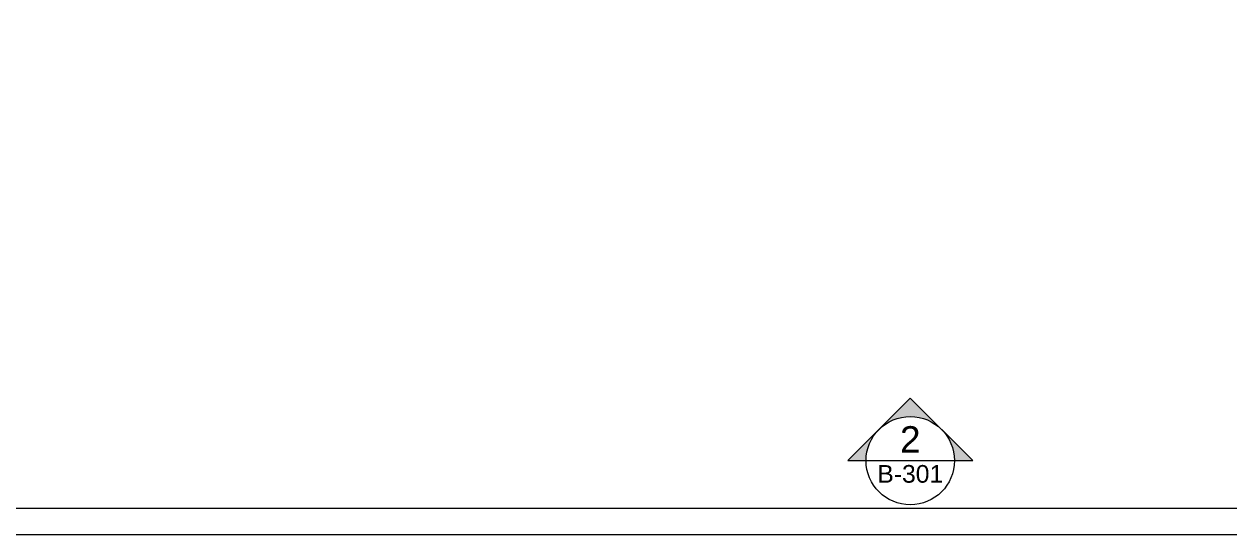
# Model space of a CAD drawing. Extents: x -1417 to 34975, y -245 to 8298.
# Drawn here: x 9877 to 10559, y 0 to 289 of the extents above; entities that cross this region are included whole.
import ezdxf
from ezdxf.enums import TextEntityAlignment as Align

# ---------------------------------------------------------------- set-up
doc = ezdxf.new("R2010")
doc.units = 0
doc.layers.get('0').update_dxf_attribs({"color": 9, "lineweight": 9})
doc.layers.add('21', color=9, linetype='Continuous', lineweight=9)
doc.layers.add('40A', color=9, linetype='Continuous', lineweight=9)
doc.styles.add('Arial', font='arial.ttf', dxfattribs={"height": 2.5})

# ---------------------------------------------------------------- blocks, each defined once
blk = doc.blocks.new('0_exteriorelevation1')
h = blk.add_hatch(color=256)
h.paths.add_polyline_path([(7.07, 0), (0, 7.07), (-7.07, 0)])
h.paths.add_polyline_path([(5, 0, 1), (-5, 0)], flags=16)
blk.add_lwpolyline([(7.07, 0), (0, 7.07), (-7.07, 0), (7.07, 0)])
blk.add_lwpolyline([(7.07, 0), (0, 7.07), (-7.07, 0), (7.07, 0)])
blk.add_circle((0, 0), 5)
at = {"style": 'Arial'}
blk.add_attdef('KESITADI', text='', height=3, dxfattribs=at).set_placement((0, 0), align=Align.BOTTOM_CENTER)
blk.add_attdef('PAFTAADI', text='', height=2, dxfattribs=at).set_placement((0, -0.5), align=Align.TOP_CENTER)

msp = doc.modelspace()

# ---------------------------------------------------------------- linework, layer by layer
at = {"layer": '40A'}
for points in [[(13990, 0), (6995, 0), (6995, 4205), (13990, 4205)], [(7075, 4190), (13450.06, 4190), (13450.06, 15), (7075, 15)]]:
    msp.add_lwpolyline(points, close=True, dxfattribs=at)

# ---------------------------------------------------------------- block references
at = {"layer": '21', "xscale": 5, "yscale": 5, "zscale": 5}
msp.add_blockref('0_exteriorelevation1', (10378.76, 42.05), dxfattribs=at).add_auto_attribs({'KESITADI': '2', 'PAFTAADI': 'B-301'})

doc.saveas('drawing.dxf')
